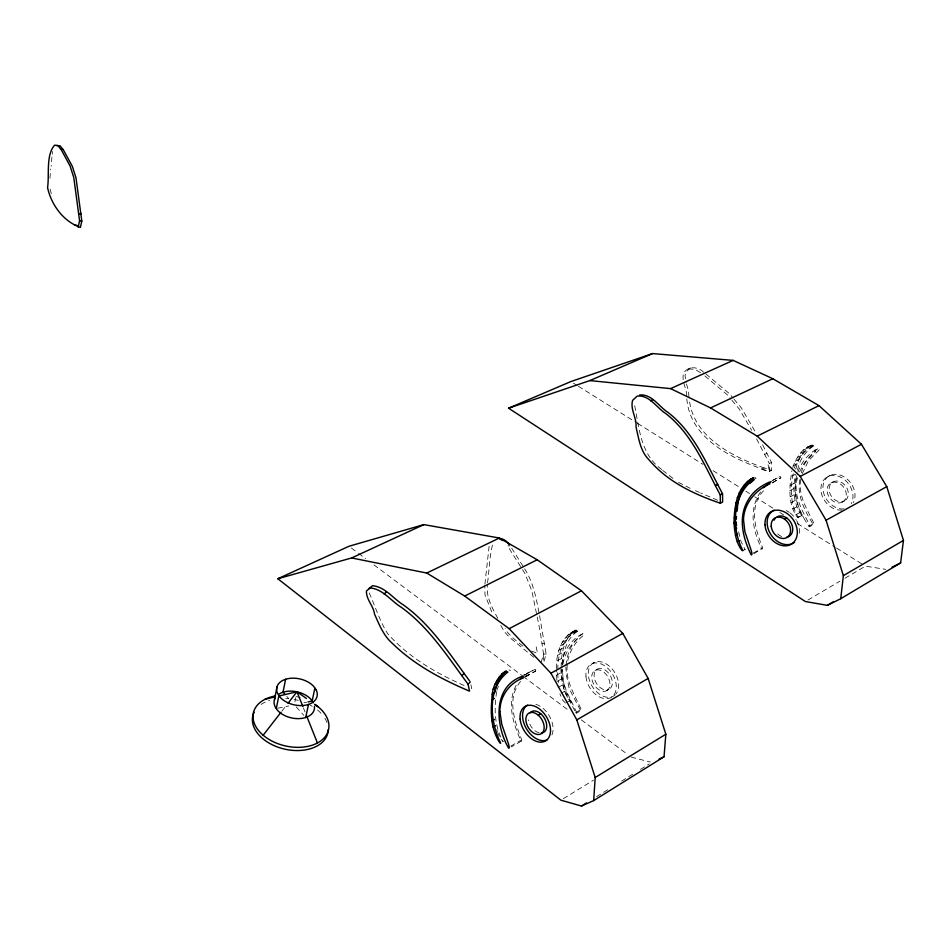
<?xml version="1.0" encoding="UTF-8"?>
<svg xmlns="http://www.w3.org/2000/svg" width="951" height="951" viewBox="0 0 951 951"><rect width="100%" height="100%" fill="white"/><g stroke="black" fill="none" stroke-linecap="round" stroke-linejoin="round"><path stroke-width="0.71" stroke-dasharray="4.75 3.57" d="M562.433 669.278C560.995 684.993 570.624 698.438 576.472 712.204L576.199 713.345L564.549 691.46L561.791 678.657L561.054 669.575M567.212 665.26C565.405 681.439 575.07 695.359 581.216 709.47L580.93 710.611L576.199 713.345M556.894 680.215L556.394 669.932M566.665 702.42L570.22 700.4L569.399 700.269C562.956 691.175 561.173 679.537 561.138 668.612M51.901 157.058L51.176 166.235M800.754 479.375C797.734 495.519 807.435 509.546 813.901 523.371L813.545 524.536L809.479 526.783L808.849 526.188C798.531 511.008 791.006 491.786 797.58 473.562M797.532 517.51L802.478 515.347L797.532 517.51C787.559 504.161 789.425 486.318 791.862 470.852M801.61 515.299C793.015 503.673 792.884 487.922 795.345 474.228L791.244 476.368M556.501 668.636C556.038 653.741 560.84 636.183 575.914 630.049L578.339 630.846C565.809 638.347 562.79 653.634 562.588 667.15M561.161 667.281C561.28 653.729 563.574 638.073 575.914 630.049M49.939 178.229L50.653 169.052M484.915 584.116L489.23 545.244M487.566 582.808C489.325 569.518 489.503 555.729 492.998 542.962M557.821 669.789C557.524 654.395 562.802 637.039 578.339 630.846M796.522 475.702C793.942 489.943 795.559 505.29 803.631 517.582M52.257 154.24L52.614 151.435M496.695 691.65C493.902 708.459 494.401 726.659 503.234 741.697L500.452 738.654L498.134 733.53M562.029 664.06C563.087 651.15 571.218 639.096 582.975 633.58L583.748 635.22C574.666 642.08 568.71 652.624 567.212 663.893M566.071 665.557C566.903 653.028 572.443 640.808 582.975 633.58M562.897 664.048C564.728 653.682 570.588 644.207 578.945 637.836L578.184 636.195M793.205 473.717C790.067 488.327 790.245 504.577 798.4 517.57M797.58 470.21C799.173 460.106 805.604 451.238 814.032 445.615C803.131 445.02 794.667 459.797 792.171 469.604M294.893 701.886L295.785 697.547M799.779 479.744C796.902 495.673 804.665 510.853 812.915 523.942L813.545 524.536M801.372 472.813C803.5 462.543 810.716 454.126 818.882 447.933L819.643 449.478L808.374 460.914L801.931 474.371M797.544 477.771C792.302 495.007 802.644 510.83 809.824 525.618L809.479 526.783M811.453 445.044C803.595 450.572 797.806 459.262 795.975 468.712L792.896 470.317M541.143 662.49L543.532 654.11L540.192 631.523L531.882 591.058L525.023 573.643L507.501 545.85L510.069 545.85M539.597 615.701L546.124 654.003L543.722 662.372L543.568 654.193M525.499 676.625L535.651 671.037L535.722 669.849L535.092 669.302L522.8 675.483M496.874 690.26L498.407 686.182M516.179 685.35C506.74 702.979 513.005 723.426 520.791 740.365L521.338 741.126L511.317 746.892M772.307 483.001L781.021 477.438L780.189 476.499L772.26 480.54M797.901 472.183C801.527 461.936 809.028 452.7 818.882 447.933M794.263 468.213C797.58 458.441 804.522 449.882 814.032 445.615M521.338 741.126L521.802 740.128C514.301 720.787 505.231 695.264 523.395 678.55M753.87 553.732L762.761 548.097C755.189 529.445 747.89 504.815 765.353 488.945M799.518 471.969L804.261 463.054L815.53 451.606L814.769 450.049M760.586 492.047C748.389 508.916 752.859 531.157 761.656 548.43L762.215 549.143M281.841 711.205L286.287 705.487M524.536 675.483L527.876 672.702M703.633 372.233C698.189 366.587 688.072 365.719 683.662 373.101C681.047 381.363 687.335 389.149 686.729 397.47M690.485 367.859L685.849 372.103L685.029 375.609L686.123 382.73M525.546 676.981L535.651 671.037M596.539 796.688L609.08 788.89M621.633 781.092L634.174 773.294M640.451 769.395L649.224 763.938M563.384 798.638L593.495 780.177M807.946 600.022L839.888 581.216M844.987 578.208L865.434 566.178L885.797 569.34M575.581 712.691L580.312 709.957L580.93 710.611M606.572 690.735A11.65 7.929 58.2 0 0 604.135 672.44A11.65 7.929 58.2 0 0 591.831 678.622A11.65 7.929 58.2 0 0 606.572 690.735L608.937 689.368A11.638 7.929 58.1 0 0 606.512 671.085A11.638 7.929 58.1 0 0 594.209 677.278A11.638 7.929 58.1 0 0 608.937 689.368M510.77 746.131L520.791 740.365M561.066 693.291L564.632 691.282M595.064 670.491L597.442 669.147M558.023 687.502L562.778 684.839M557.036 681.451L561.791 678.788M592.045 663.715L594.423 662.383M556.311 675.258L561.066 672.607M557.179 660.85L561.958 658.223M753.311 553.018L761.656 548.43M808.849 526.188L812.915 523.942M524.94 674.877L535.092 669.302M842.384 502.08A11.139 8.773 54.8 0 0 840.518 484.142A11.139 8.773 54.8 0 0 827.097 491.382A11.139 8.773 54.8 0 0 842.384 502.08L844.417 500.963A11.127 8.773 54.8 0 0 842.55 483.049A11.127 8.773 54.8 0 0 829.141 490.276A11.127 8.773 54.8 0 0 844.417 500.963M524.797 676.625L529.873 673.843M558.487 650.389L563.277 647.774M742.969 550.653L745.12 549.476L740.936 541.297L738.321 530.539M557.548 655.322L562.326 652.707M560.222 645.895L565.013 643.292M571.111 632.653L573.061 632.986L577.863 630.394M564.858 638.406L569.661 635.815M795.571 514.919L799.648 512.708M562.231 642.317L567.022 639.714M570.422 633.211L575.224 630.62M572.181 632.629L576.984 630.026M567.497 635.375L572.3 632.784M572.799 632.629L577.602 630.026M792.789 508.999L796.867 506.8M791.054 502.746L795.143 500.559M830.889 483.025L832.933 481.931M827.929 476.57L829.973 475.476M790.245 496.826L794.335 494.651M789.722 490.74L793.812 488.576M790.031 485.438L794.133 483.286M761.751 469.449L769.359 471.518L771.499 470.4L771.475 462.364L761.573 442.762M772.283 482.561L780.712 478.175M686.812 398.897C690.426 440.539 735.182 460.022 769.359 471.518L769.323 463.47L771.475 462.364M762.013 469.033L764.164 467.928L771.499 470.4M772.961 480.255L780.189 476.499M793.075 465.859L797.188 463.731M753.881 479.328L756.069 478.21L754.63 477.473M797.425 457.514L801.538 455.398M795.119 461.259L799.232 459.131M764.759 454.435L766.91 453.33M806.579 447.778L810.692 445.662M807.34 447.148L812.606 444.925M808.493 447.029L813.271 444.878M803.357 450.18L807.47 448.064M809.146 446.982L813.533 445.211M800.397 453.413L804.522 451.309M277.692 708.245L288.759 705.939M303.904 702.765L306.662 702.195M688.298 368.869L695.133 369.416L701.458 373.244M543.532 654.11L546.124 654.003M541.999 643.696L544.578 643.589M509.082 669.801L510.449 670.669M744.253 549.405L745.12 549.476M565.476 703.098L562.719 700.174L559.889 693.968M631.143 757.091L650.365 762.024M717.648 500.25L700.685 492.975M531.538 651.066L537.529 653.337L536.091 646.395M764.164 467.928C732.543 456.718 693.029 437.091 689.285 399.218M690.153 488.327L677.469 481.824M695.419 490.645L699.365 492.392M464.088 685.481C435.772 673.106 408.466 657.082 387.735 633.794C379.378 620.634 375.122 605.668 368.619 591.677M573.394 383.134L577.174 385.5M578.434 386.296L636.338 422.589M637.598 423.373L703.051 464.397M713.119 470.709L740.817 488.065M745.846 491.227L749.626 493.593M754.666 496.743L773.543 508.583M779.832 512.53L783.612 514.895M797.461 523.573L835.228 547.241M836.476 548.038L861.654 563.812M662.692 470.388L675.258 480.196M351.383 548.026L357.314 552.46M358.491 553.351L365.612 558.665M373.909 564.858L522.087 675.59M523.264 676.482L569.506 711.027M581.358 719.883L627.589 754.428M522.812 646.074L512.565 637.705L507.097 631.88L505.183 628.54M533.891 657.343L509.986 637.788L504.517 631.963L500.69 625.283M705.939 373.981L729.453 393.714L733.15 398.112M704.893 375.942L727.277 394.748L730.974 399.158M661.765 469.497C639.904 454.055 639.167 426.559 634.115 402.939M286.762 696.417L288.652 698.51M296.201 706.89L303.833 715.366M734.065 399.218L741.447 408.015L755.926 432.919M731.901 400.264L739.284 409.073L751.647 430.304M511.686 548.145L523.87 567.604M524.619 568.805C533.356 582.428 536.305 598.607 539.312 614.263M756.592 438.922L769.323 463.47M497.789 618.376C492.392 608.141 486.092 597.371 487.387 585.364M580.312 709.957L569.292 688.774L566.558 675.995L565.821 666.924M571.385 702.753L566.071 692.043L563.325 681.261L562.374 670.075M491.738 611.897L484.998 594.922L484.82 585.4M303.428 707.936L305.045 711.978M686.527 384.061L688.524 390.766L688.988 397.875M496.779 729.595L497.551 732.246M50.082 189.094L51.39 193.98M470.888 684.672L471.767 688.845M768.099 464.754L769.359 471.518M557.607 672.726L558.451 682.521M615.261 694.741A19.4 13.231 58.1 0 1 589.442 680.429A19.4 13.231 58.1 0 1 605.038 663.287A19.4 13.231 58.1 0 1 616.058 693.861M535.865 704.334A20.03 13.1 58.9 0 1 550.011 717.209A20.03 13.1 58.9 0 1 551.83 735.171M539.086 732.841A12.018 7.858 58.9 0 1 528.542 719.859M786.239 510.592A19.127 14.645 55.9 0 1 789.306 512.351M790.269 513.065A19.127 14.645 55.9 0 1 796.046 519.555M796.676 520.649A19.127 14.645 55.9 0 1 799.197 534.367M781.686 536.53A11.471 8.785 56 0 1 777.074 533.202M841.98 510.021A18.568 14.634 54.8 0 1 820.915 489.908A18.568 14.634 54.8 0 1 840.149 476.926A18.568 14.634 54.8 0 1 851.288 503.745M844.012 508.892A18.556 14.634 54.7 0 1 822.948 488.802A18.556 14.634 54.7 0 1 842.194 475.833A18.556 14.634 54.7 0 1 853.32 502.627M261.109 704.429A38.468 25.297 12.7 0 1 269.644 700.376M285.716 698.438A38.468 25.297 12.7 0 1 288.51 698.628M294.073 699.425A38.468 25.297 12.7 0 1 298.234 700.388M309.883 704.964A38.468 25.297 12.7 0 1 312.213 706.284M317.539 710.04A38.468 25.297 12.7 0 1 322.579 715.033M324.873 718.255A38.468 25.297 12.7 0 1 327.061 722.724M296.118 696.536A38.515 25.273 12.7 0 1 300.254 697.594M585.982 676.601A19.412 13.219 58.2 0 0 609.995 698.01A19.412 13.219 58.2 0 0 607.332 667.864A19.412 13.219 58.2 0 0 585.982 676.601"/><path stroke-width="1.43" d="M734.006 523.074C734.362 507.002 736.597 488.303 751.29 478.698L753.881 479.328C731.985 494.77 731.117 528.756 742.969 550.653L742.089 550.581C735.943 542.843 734.731 532.608 734.006 523.074L736.169 521.921L736.514 525.653M736.3 519.21L736.431 516.512L734.267 517.653M491.929 699.77C491.619 688.869 496.41 677.504 505.468 671.192L507.905 672.06C486.591 688.12 489.967 721.761 500.713 743.135L499.905 742.981C491.524 730.439 490.264 714.415 491.929 699.77L494.461 698.367M593.686 800.587L595.195 777.502L576.805 719.883L550.926 673.225L509.165 628.682L464.682 596.051L426.761 573.049L351.632 557.952L277.811 578.743L560.876 800.171L581.489 806.044L593.686 800.587L664.036 756.782L665.843 734.243L648.142 678.42L622.786 633.425L581.453 590.785L537.184 559.782L499.358 538.016L423.861 524.607L349.017 546.254L277.811 578.743M737.714 505.837C738.19 494.663 744.443 484.011 753.477 477.58M840.732 598.726L843.359 575.664L826.074 520.245L800.243 476.403L757.174 436.14L710.575 407.92L670.586 388.614L589.822 380.59L508.571 408.205L805.39 601.531L827.346 605.347L840.732 598.726L900.621 562.921L903.45 540.406L886.772 486.639L861.475 444.283L818.989 405.625L772.83 378.724L733.138 360.393L652.529 353.57L570.885 381.553L508.571 408.205M737.084 511.21L737.572 507.24L735.396 508.381M506.372 671.097C499.857 676.292 495.78 684.506 494.77 692.732L492.226 694.123M274.447 699.722L277.026 686.705M276.301 708.531L278.905 695.49M285.609 679.252L283.006 692.233L284.884 694.325M305.735 717.482L308.481 704.441M314.888 688.072L312.154 701.053L308.029 701.909M78.172 227.182L79.587 220.81L73.774 177.552L70.136 166.116L61.53 150.222L58.07 145.693L54.635 145.146C45.743 155.037 49.488 174.853 47.562 187.609C51.33 204.964 63.444 221.464 80.395 227.432L81.81 221.06L75.985 177.825L72.347 166.401L63.729 150.52L60.27 145.99L56.834 145.444M263.165 735.23L280.949 712.358M288.07 703.205L296.962 691.769L306.412 698.474M368.738 588.705L372.53 585.733C385.155 586.803 393.345 598.797 403.462 604.967C431.065 624.783 449.597 653.919 469.532 680.821M468.07 684.209C447.85 656.939 429.139 627.339 401.179 607.213C391.051 601.02 382.873 589.026 370.236 587.944L366.456 590.916C365.945 599.427 373.577 605.835 374.551 614.168C379.294 624.712 383.586 635.934 392.644 643.625C414.47 664.939 441.656 679.299 469.544 691.175L468.07 684.209L470.293 681.891M461.936 675.626L464.171 673.308M384.156 594.018L386.451 591.795M520.078 679.192L523.419 676.411M749.685 483.5L753.941 479.97M763.57 487.732L771.178 481.444M581.489 806.044L586.505 802.917M595.195 777.502L665.843 734.243M827.346 605.347L833.718 601.543M843.359 575.664L903.45 540.406M576.805 719.883L648.142 678.42M538.207 715.164A12.03 7.858 59 0 1 540.857 733.958A12.03 7.858 59 0 1 525.998 721.238A12.03 7.858 59 0 1 538.207 715.164L540.679 713.678M493.105 727.039L495.626 725.613M492.047 720.822L494.568 719.408M826.074 520.245L886.772 486.639M550.926 673.225L622.786 633.425M493.105 689.083L495.649 687.704M496.731 680.904L499.275 679.513M494.782 684.53L497.314 683.139M784.623 519.21L786.786 518.033M501.902 673.914L504.458 672.535M499.311 676.957L501.855 675.579M737.251 541.797L739.403 540.632M735.456 535.377L737.619 534.212M734.588 529.303L736.752 528.15M509.165 628.682L581.453 590.785M800.243 476.403L861.475 444.283M720.359 503.234L720.252 494.924C704.81 466.287 692.185 434.025 665.712 413.53C656.713 407.836 649.367 394.701 637.241 396.08L632.593 400.383C630.049 409.441 636.873 417.905 636.029 427.058C638.763 438.375 640.189 450.845 648.748 459.535C667.245 481.515 693.541 494.128 720.359 503.234L722.629 502.033L722.534 493.735C707.104 465.134 694.492 432.895 668.018 412.437C659.019 406.755 651.673 393.619 639.559 395.01M720.252 494.924L722.534 493.735M735.967 502.746L738.142 501.605M737.144 497.658L739.319 496.529M739.153 492.963L741.328 491.845M715.532 485.509L717.815 484.332M744.383 485.022L746.571 483.893M741.435 489.171L743.611 488.053M750.529 479.328L752.716 478.198M747.32 481.741L749.507 480.624M464.682 596.051L537.184 559.782M892.109 567.153L900.621 562.921M757.174 436.14L818.989 405.625M426.761 573.049L499.358 538.016M710.575 407.92L772.83 378.724M650.603 400.787L652.921 399.705M351.632 557.952L423.861 524.607M659.114 759.017L664.036 756.782M670.586 388.614L733.138 360.393M589.822 380.59L652.529 353.57M265.103 699.258L274.803 696.976M280.343 695.668L296.962 691.769L302.894 706.593M74.832 225.161L77.055 225.399M79.587 220.81L81.81 221.06M78.838 213.618L81.061 213.868M499.18 538.48C503.471 538.444 507.168 541.404 509.379 544.887M60.65 148.808L62.849 149.105M499.75 538.872L502.794 540.525M314.674 704.346L318.216 706.855M313.343 702.765L310.953 699.33A20.518 13.326 12.7 0 0 279.059 694.052M306.662 716.032L317.432 742.981M546.896 740.021A20.03 13.1 58.9 0 1 526.034 728.038A20.03 13.1 58.9 0 1 527.543 705.06M530.052 712.834A12.018 7.858 58.9 0 1 544.578 718.457A12.018 7.858 58.9 0 1 541.369 733.043M794.537 542.296A19.127 14.645 55.9 0 1 770.785 534.426A19.127 14.645 55.9 0 1 774.114 510.128M777.145 516.785A11.471 8.785 56 0 1 791.482 523.739A11.471 8.785 56 0 1 786.667 537.22M774.078 520.209A11.471 8.785 56 0 1 775.35 518.212M328.25 729.512A38.468 25.297 12.7 0 1 284.408 749.067A38.468 25.297 12.7 0 1 254.095 712.287M315.126 704.548A38.515 25.273 12.7 0 1 316.196 743.611A38.515 25.273 12.7 0 1 259.029 731.117A38.515 25.273 12.7 0 1 275.588 695.906M314.46 706.355A20.518 13.326 12.7 0 1 300.956 718.492A20.518 13.326 12.7 0 1 277.478 710.278L275.136 706.795A20.518 13.326 12.7 0 1 275.433 697.582M499.905 711.705L501.736 724.163L508.595 744.276L509.284 747.331L508.821 748.342L508.274 747.569C495.388 725.102 492.535 686.539 522.396 676.268L522.955 678.015C509.177 683.139 499.584 696.952 499.905 711.705M743.48 519.484L744.906 531.692L751.421 551.021L752.039 554.005L751.492 555.039L750.933 554.338C742.624 537.6 737.845 516.833 748.271 499.869C752.883 491.619 760.824 485.878 769.347 482.133L769.87 483.809C755.581 489.967 744.098 503.519 743.48 519.484M316.089 689.784L313.675 686.36A20.613 13.278 12.6 0 0 287.82 678.681A20.613 13.278 12.6 0 0 277.728 693.755L280.093 697.226A20.613 13.278 12.6 0 0 306.115 705.071A20.613 13.278 12.6 0 0 316.089 689.784M520.126 719.039A20.042 13.1 59 0 0 544.376 741.495A20.042 13.1 59 0 0 541.357 710.563A20.042 13.1 59 0 0 520.126 719.039M765.008 524.833A19.139 14.645 56 0 0 790.174 544.804A19.139 14.645 56 0 0 788.272 514.372A19.139 14.645 56 0 0 765.008 524.833M771.237 526.462A11.483 8.785 56 0 0 786.715 537.66A11.483 8.785 56 0 0 784.682 519.258A11.483 8.785 56 0 0 771.237 526.462"/></g></svg>
